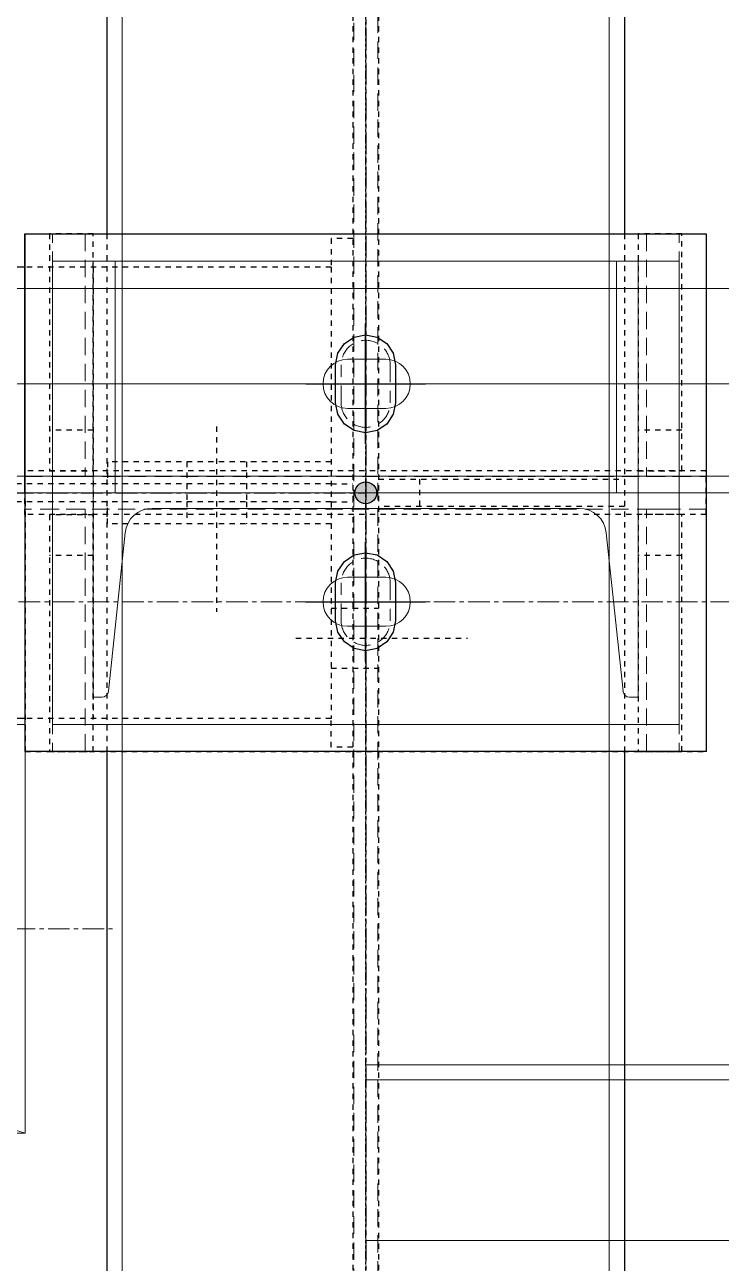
# Model space of a CAD drawing. Header units: millimetres. Extents: x -1319 to 21258, y 11161 to 27532.
# Drawn here: x 17101.7 to 17357.2, y 15609.2 to 16063.8 of the extents above; entities that cross this region are included whole.
import ezdxf

# ---------------------------------------------------------------- set-up
doc = ezdxf.new("R2010")
doc.units = ezdxf.units.MM
for name, pattern in [('CENTER', [12.7, 7.9375, -1.5875, 1.5875, -1.5875]), ('CENTER2', [1.125, 0.75, -0.125, 0.125, -0.125]), ('DXK_LINE_DOT2', [3.9198, 1.9599, -1.9599]), ('DXK_LINE_DOT5', [7.8785, 2.979, -0.9799, 0.9799, -0.9799, 0.9799, -0.9799]), ('HIDDEN', [9.525, 6.35, -3.175])]:
    doc.linetypes.add(name, pattern=pattern)
for name, color, linetype in [('1', 7, 'Continuous'), ('2', 7, 'Continuous'), ('4', 7, 'Continuous')]:
    doc.layers.add(name, color=color, linetype=linetype)
for name, color, linetype, lineweight in [('CEN', 1, 'CENTER', 9), ('CENETR LINE', 1, 'CENTER2', 9), ('CIVIL', 6, 'Continuous', 9), ('HIDDEN', 3, 'HIDDEN', 9), ('MAIN OBJECT', 2, 'Continuous', 18), ('OBJECT', 2, 'Continuous', 18), ('STR25', 30, 'Continuous', 5)]:
    doc.layers.add(name, color=color, linetype=linetype, lineweight=lineweight)

# ---------------------------------------------------------------- blocks, each defined once
blk = doc.blocks.new('A$Cfeb8c868')
at = {"layer": '4', "linetype": 'Continuous'}
blk.add_hatch(color=4, dxfattribs=at).paths.add_polyline_path([(11500, -7594, -1), (11500, -7586, -1)])
at = {"layer": '1', "color": 4, "linetype": 'DXK_LINE_DOT2'}
for p, q in [((11495.3, -3279.35), (11495.3, -9694)), ((11504.7, -3279.35), (11504.7, -9694)), ((11374.95, -7494.99), (11624.95, -7494.95)), ((11374.95, -7494.99), (11374.98, -7684.99)), ((11384, -7494.99), (11384, -7581.99)), ((11400, -7494.99), (11384, -7494.99)), ((11400, -7581.99), (11400, -7494.99)), ((11405, -7494.99), (11405, -7684.99)), ((11595, -7494.96), (11595, -7684.96)), ((11600, -7494.96), (11600, -7581.96)), ((11616, -7494.96), (11600, -7494.96)), ((11616, -7581.96), (11616, -7494.96)), ((11624.95, -7494.95), (11624.98, -7684.95)), ((11495.3, -7496.65), (11487.3, -7496.65)), ((11487.3, -7496.65), (11487.3, -7507.15)), ((11487.3, -7507.15), (11374.95, -7507.15)), ((11400, -7507.15), (11400, -7672.85)), ((11487.3, -7507.15), (11487.3, -7672.85)), ((11400, -7566.99), (11384, -7566.99)), ((11445.3, -7565.65), (11445.3, -7633.65)), ((11616, -7566.96), (11600, -7566.96)), ((11624.96, -7581.95), (11374.96, -7581.99)), ((11374.96, -7597.99), (11374.96, -7581.99)), ((11384, -7581.99), (11400, -7581.99)), ((11487.3, -7578.65), (11405.3, -7578.65)), ((11405.3, -7578.65), (11405.3, -7586.65)), ((11434.3, -7578.65), (11434.3, -7586.65)), ((11456.3, -7578.65), (11456.3, -7586.65)), ((11600, -7581.96), (11616, -7581.96)), ((11624.97, -7597.95), (11624.96, -7581.95)), ((11487.3, -7586.65), (8630, -7586.65)), ((11434.3, -7586.65), (11434.3, -7593.35)), ((11456.3, -7586.65), (11456.3, -7593.35)), ((11487.3, -7586.65), (11495.3, -7586.65)), ((11504.7, -7585), (11595, -7585)), ((11519.7, -7585), (11519.7, -7595)), ((11487.3, -7593.35), (8630, -7593.35)), ((11405.3, -7601.35), (11405.3, -7593.35)), ((11434.3, -7593.35), (11434.3, -7601.35)), ((11456.3, -7593.35), (11456.3, -7601.35)), ((11487.3, -7593.35), (11495.3, -7593.35)), ((11595, -7595), (11504.7, -7595)), ((11624.97, -7597.95), (11374.96, -7597.99)), ((11400, -7598.03), (11384, -7598.03)), ((11384, -7598.03), (11384, -7685)), ((11400, -7685), (11400, -7598.03)), ((11616, -7597.99), (11600, -7597.99)), ((11600, -7597.99), (11600, -7684.96)), ((11616, -7684.96), (11616, -7597.99)), ((11487.3, -7601.35), (11405.3, -7601.35)), ((11400, -7613.03), (11384, -7613.03)), ((11616, -7612.99), (11600, -7612.99)), ((11487.3, -7632.35), (11495.3, -7632.35)), ((11495.3, -7632.35), (11504.7, -7632.35)), ((11474.3, -7643.35), (11537.3, -7643.35)), ((11487.3, -7654.35), (11495.3, -7654.35)), ((11495.3, -7654.35), (11504.7, -7654.35)), ((11487.3, -7672.85), (11374.98, -7672.85)), ((11487.3, -7683.35), (11487.3, -7672.85)), ((11374.98, -7684.99), (11624.98, -7684.95)), ((11384, -7685), (11400, -7685)), ((11495.3, -7683.35), (11487.3, -7683.35)), ((11600, -7684.96), (11616, -7684.96))]:
    blk.add_line(p, q, dxfattribs=at)
at = {"layer": '2', "color": 4, "linetype": 'DXK_LINE_DOT5'}
blk.add_line((11500, -10093.05), (11500, 2072.73), dxfattribs=at)
at = {"layer": '2', "color": 4, "linetype": 'Continuous'}
for p, q in [((11405, -5104.99), (11405, -7494.99)), ((11595, -5104.96), (11595, -7494.96)), ((11374.95, -7494.99), (11624.95, -7494.95)), ((11374.98, -7684.99), (11374.95, -7494.99)), ((11624.95, -7494.95), (11624.98, -7684.95)), ((11374.95, -7507.15), (10527.95, -7507.15)), ((11495.76, -7532.81), (11499.97, -7531.97)), ((11499.97, -7571.97), (11499.97, -7527.97)), ((11499.97, -7531.97), (11499.97, -7531.97)), ((11499.97, -7531.97), (11504.18, -7532.81)), ((11489.8, -7538.76), (11492.19, -7535.19)), ((11492.19, -7535.19), (11495.76, -7532.81)), ((11504.18, -7532.81), (11507.75, -7535.2)), ((11507.75, -7535.2), (11510.13, -7538.76)), ((11488.97, -7542.97), (11489.8, -7538.76)), ((11510.13, -7538.76), (11510.97, -7542.97)), ((11488.97, -7556.97), (11488.97, -7542.97)), ((11510.97, -7542.97), (11510.97, -7556.97)), ((11477.97, -7549.97), (11521.97, -7549.98)), ((11489.8, -7561.18), (11488.97, -7556.97)), ((11510.97, -7556.97), (11510.13, -7561.18)), ((11492.19, -7564.75), (11489.8, -7561.18)), ((11510.13, -7561.18), (11507.74, -7564.75)), ((11495.76, -7567.14), (11492.19, -7564.75)), ((11499.97, -7567.97), (11495.76, -7567.14)), ((11504.18, -7567.14), (11499.97, -7567.97)), ((11499.97, -7567.97), (11499.97, -7567.97)), ((11507.74, -7564.75), (11504.18, -7567.14)), ((11499.96, -7651.97), (11499.96, -7607.97)), ((11492.18, -7615.19), (11495.75, -7612.81)), ((11495.75, -7612.81), (11499.96, -7611.97)), ((11499.96, -7611.97), (11499.96, -7611.97)), ((11499.96, -7611.97), (11504.17, -7612.81)), ((11504.17, -7612.81), (11507.74, -7615.2)), ((11488.96, -7622.97), (11489.8, -7618.76)), ((11489.8, -7618.76), (11492.18, -7615.19)), ((11507.74, -7615.2), (11510.12, -7618.76)), ((11510.12, -7618.76), (11510.96, -7622.97)), ((11488.96, -7636.97), (11488.96, -7622.97)), ((11510.96, -7622.97), (11510.96, -7636.97)), ((11477.96, -7629.97), (11521.96, -7629.98)), ((11489.8, -7641.18), (11488.96, -7636.97)), ((11510.96, -7636.97), (11510.12, -7641.18)), ((11492.18, -7644.75), (11489.8, -7641.18)), ((11510.12, -7641.18), (11507.74, -7644.75)), ((11495.75, -7647.14), (11492.18, -7644.75)), ((11507.74, -7644.75), (11504.17, -7647.14)), ((11499.96, -7647.97), (11495.75, -7647.14)), ((11504.17, -7647.14), (11499.96, -7647.97)), ((11499.96, -7647.97), (11499.96, -7647.97)), ((11374.98, -7672.85), (10527.98, -7672.85)), ((11624.98, -7684.95), (11374.98, -7684.99)), ((11405, -7684.99), (11405, -9190)), ((11595, -7684.96), (11595, -9694))]:
    blk.add_line(p, q, dxfattribs=at)
at = {"layer": '4', "color": 4, "linetype": 'CENTER'}
for p, q in [((11500, -3000), (11500, -10000)), ((8500, -7590), (11500, -7590))]:
    blk.add_line(p, q, dxfattribs=at)
at = {"layer": '4', "color": 4, "linetype": 'Continuous'}
blk.add_circle((11500, -7590), 4, dxfattribs=at)
blk = doc.blocks.new('A$C8184bacf')
at = {"layer": 'CEN', "color": 1}
for p, q in [((11500, 0, 448149755.6), (11500, -10000, 448149755.6)), ((11500, -7471.73, 448149755.6), (11500, -7708.27, 448149755.6)), ((11500, -7574.2, 448149755.6), (11500, -7525.8, 448149755.6)), ((3960.54, -7550, 448149754.84), (11884.17, -7550, 448149754.84)), ((15507.84, -7550, 448149754.84), (4136.24, -7550, 448149754.84)), ((11473.69, -7550, 448149755.6), (11526.31, -7550, 448149755.6)), ((11347.15, -7590, 448149755.6), (11652.85, -7590, 448149755.6)), ((11500, -7649, 448149755.6), (11500, -7611, 448149755.6)), ((11347.15, -7630, 448149755.6), (11652.85, -7630, 448149755.6)), ((11474.46, -7630, 448149755.6), (11526.53, -7630, 448149755.6)), ((11192.91, -7750.01, 448149755.6), (11407.09, -7750.01, 448149755.6))]:
    blk.add_line(p, q, dxfattribs=at)
at = {"layer": 'CENETR LINE', "color": 1}
blk.add_line((11500, -7590, 448149755.6), (11500, -5010, 448149755.6), dxfattribs=at)
at = {"layer": 'CIVIL', "color": 1}
for p, q in [((11225, -7675.01, 448149755.6), (11375, -7675.01, 448149755.6)), ((11375, -7675.01, 448149755.6), (11375, -7825.01, 448149755.6)), ((11245, -7785.01, 448149755.6), (11375, -7825.01, 448149755.6)), ((11375, -7825.01, 448149755.6), (11225, -7825.01, 448149755.6))]:
    blk.add_line(p, q, dxfattribs=at)
at = {"layer": 'CIVIL', "color": 1, "linetype": 'Continuous'}
blk.add_line((11374.96, -7825, 448149755.6), (11374.94, -7825.01, 448149755.6), dxfattribs=at)
at = {"layer": 'HIDDEN', "color": 1}
for p, q in [((11495.6, -9995.6, 448149754.84), (11495.6, -4.4, 448149754.84)), ((11504.4, -4.4, 448149754.84), (11504.4, -9995.6, 448149754.84)), ((11385, -7584, 448149755.6), (11385, -7495.01, 448149755.6)), ((11385, -7495.01, 448149755.6), (11397, -7495.01, 448149755.6)), ((11397, -7495.01, 448149755.6), (11397, -7584, 448149755.6)), ((11615, -7495.01, 448149755.6), (11603, -7495.01, 448149755.6)), ((11603, -7495.01, 448149755.6), (11603, -7584, 448149755.6)), ((11615, -7584, 448149755.6), (11615, -7495.01, 448149755.6)), ((11491, -7557, 150134826952.04), (11491, -7543, 150134826952.04)), ((11509, -7543, 150134826952.04), (11509, -7557, 150134826952.04)), ((3960.54, -7583.9, 9241202660.34), (11884.17, -7583.9, 9241202660.34)), ((15507.9, -7583.9, 7498900601.51), (4136.24, -7583.9, 7498900601.51)), ((11375, -7596, 448149755.6), (11375, -7584, 448149755.6)), ((11375, -7584, 448149755.6), (11625, -7584, 448149755.6)), ((11397, -7584, 448149755.6), (11385, -7584, 448149755.6)), ((11603, -7584, 448149755.6), (11615, -7584, 448149755.6)), ((11625, -7584, 448149755.6), (11625, -7596, 448149755.6)), ((11625, -7596, 448149755.6), (11375, -7596, 448149755.6)), ((11397, -7596, 448149755.6), (11385, -7596, 448149755.6)), ((11385, -7596, 448149755.6), (11385, -7684.99, 448149755.6)), ((11397, -7684.99, 448149755.6), (11397, -7596, 448149755.6)), ((11603, -7596, 448149755.6), (11615, -7596, 448149755.6)), ((11603, -7684.99, 448149755.6), (11603, -7596, 448149755.6)), ((11615, -7596, 448149755.6), (11615, -7684.99, 448149755.6)), ((11491, -7637, 150134826952.04), (11491, -7623, 150134826952.04)), ((11509, -7623, 150134826952.04), (11509, -7637, 150134826952.04)), ((11385, -7684.99, 448149755.6), (11397, -7684.99, 448149755.6)), ((11615, -7684.99, 448149755.6), (11603, -7684.99, 448149755.6))]:
    blk.add_line(p, q, dxfattribs=at)
for centre, start, end in [((11500, -7543, 150134826952.04), 0, 180), ((11500, -7557, 150134826952.04), 180, 0), ((11500, -7623, 150134826952.04), 0, 180), ((11500, -7637, 150134826952.04), 180, 0)]:
    blk.add_arc(centre, 9, start, end, dxfattribs=at)
at = {"layer": 'MAIN OBJECT', "color": 1}
for p, q in [((11410.6, -9995.6, 448149754.84), (11410.6, -4.4, 448149754.84)), ((11589.4, -4.4, 448149754.84), (11589.4, -9995.6, 448149754.84)), ((3960.54, -7515, 448149754.84), (11884.17, -7515, 448149754.84)), ((15507.78, -7515, 448149754.84), (4136.24, -7515, 448149754.84)), ((3960.54, -7590, 448149754.84), (11884.17, -7590, 448149754.84)), ((15507.91, -7590, 448149754.84), (4136.24, -7590, 448149754.84)), ((15508.27, -7799.99, 448149754.84), (11500, -7800, 448149755.6)), ((11500, -7800, 448149755.6), (11500, -7864.5, 448149755.6)), ((15508.28, -7805.5, 448149754.84), (11500, -7805.5, 448149755.6)), ((15508.38, -7864.5, 448149754.84), (11500, -7864.5, 448149755.6))]:
    blk.add_line(p, q, dxfattribs=at)
at = {"layer": 'MAIN OBJECT', "color": 1, "ltscale": 0.2}
for p, q in [((11493.35, -7541, 150134826952.04), (11507.35, -7541, 150134826952.04)), ((11507.35, -7559, 150134826952.04), (11493.35, -7559, 150134826952.04)), ((11507.35, -7621, 150134826952.04), (11493.35, -7621, 150134826952.04)), ((11493.35, -7639, 150134826952.04), (11507.35, -7639, 150134826952.04))]:
    blk.add_line(p, q, dxfattribs=at)
for centre, start, end in [((11493.35, -7550, 150134826952.04), 90, 270), ((11507.35, -7550, 150134826952.04), 270, 90), ((11493.35, -7630, 150134826952.04), 90, 270), ((11507.35, -7630, 150134826952.04), 270, 90)]:
    blk.add_arc(centre, 9, start, end, dxfattribs=at)
at = {"layer": 'OBJECT', "color": 1}
for p, q in [((11615, -7505.01, 448149755.6), (11385, -7505.01, 448149755.6)), ((11385, -7505.01, 448149755.6), (11385, -7675.01, 448149755.6)), ((11400, -7505.01, 448149755.6), (11408, -7505.01, 448149755.6)), ((11400, -7590, 448149755.6), (11400, -7505.01, 448149755.6)), ((11408, -7505.01, 448149755.6), (11408, -7590, 448149755.6)), ((11600, -7505.01, 448149755.6), (11592, -7505.01, 448149755.6)), ((11592, -7505.01, 448149755.6), (11592, -7590, 448149755.6)), ((11600, -7590, 448149755.6), (11600, -7505.01, 448149755.6)), ((11615, -7675.01, 448149755.6), (11615, -7505.01, 448149755.6)), ((11400, -7665, 448149755.6), (11400, -7590, 448149755.6)), ((11400, -7590, 448149755.6), (11600, -7590, 448149755.6)), ((11408, -7590, 448149755.6), (11400, -7590, 448149755.6)), ((11592, -7590, 448149755.6), (11600, -7590, 448149755.6)), ((11600, -7590, 448149755.6), (11600, -7665, 448149755.6)), ((11578.35, -7595.7, 448149755.6), (11421.65, -7595.7, 448149755.6)), ((11411.7, -7604.65, 448149755.6), (11405.58, -7662.85, 448149755.6)), ((11594.42, -7662.85, 448149755.6), (11588.3, -7604.65, 448149755.6)), ((11403.2, -7665, 448149755.6), (11400, -7665, 448149755.6)), ((11600, -7665, 448149755.6), (11596.8, -7665, 448149755.6)), ((11385, -7675.01, 448149755.6), (11615, -7675.01, 448149755.6))]:
    blk.add_line(p, q, dxfattribs=at)
for centre, radius, start, end in [((11421.65, -7605.7, 448149755.6), 10, 90, 174), ((11578.35, -7605.7, 448149755.6), 10, 6, 90), ((11403.2, -7662.6, 448149755.6), 2.4, 270, 354), ((11596.8, -7662.6, 448149755.6), 2.4, 186, 270)]:
    blk.add_arc(centre, radius, start, end, dxfattribs=at)
at = {"layer": 'STR25', "color": 1, "ltscale": 0.2}
for p, q in [((11375, -7495.01, 448149755.6), (11625, -7495.01, 448149755.6)), ((11375, -7685.01, 448149755.6), (11375, -7495.01, 448149755.6)), ((11625, -7495.01, 448149755.6), (11625, -7685.01, 448149755.6)), ((11625, -7685.01, 448149755.6), (11375, -7685.01, 448149755.6))]:
    blk.add_line(p, q, dxfattribs=at)

msp = doc.modelspace()

# ---------------------------------------------------------------- block references
for name in ['A$C8184bacf', 'A$Cfeb8c868']:
    msp.add_blockref(name, (5726.78, 23482.01))

doc.saveas('drawing.dxf')
